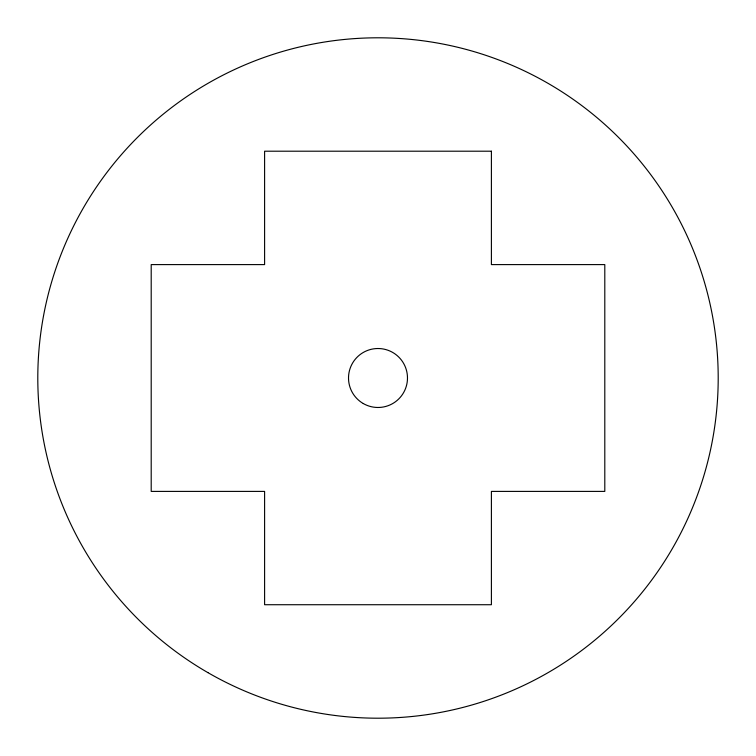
<?xml version="1.0" encoding="UTF-8"?>
<svg xmlns="http://www.w3.org/2000/svg" width="756" height="756" viewBox="0 0 756 756"><rect width="100%" height="100%" fill="white"/><g stroke="black" fill="none" stroke-linecap="round" stroke-linejoin="round"><path stroke-width="1.13" d="M491.4 151.2L264.6 151.2L264.6 264.6L151.2 264.6L151.2 491.4L264.6 491.4L264.6 604.724L491.4 604.724L491.4 491.4L604.8 491.4L604.8 264.6L491.4 264.6L491.4 151.2M207.9 672.623A340.2 340.2 0 0 0 718.2 378A340.2 340.2 0 0 0 207.9 83.377A340.2 340.2 0 0 0 207.9 672.623M363.258 403.534A29.484 29.484 0 0 0 407.484 378A29.484 29.484 0 0 0 363.258 352.466A29.484 29.484 0 0 0 363.258 403.534"/></g></svg>
